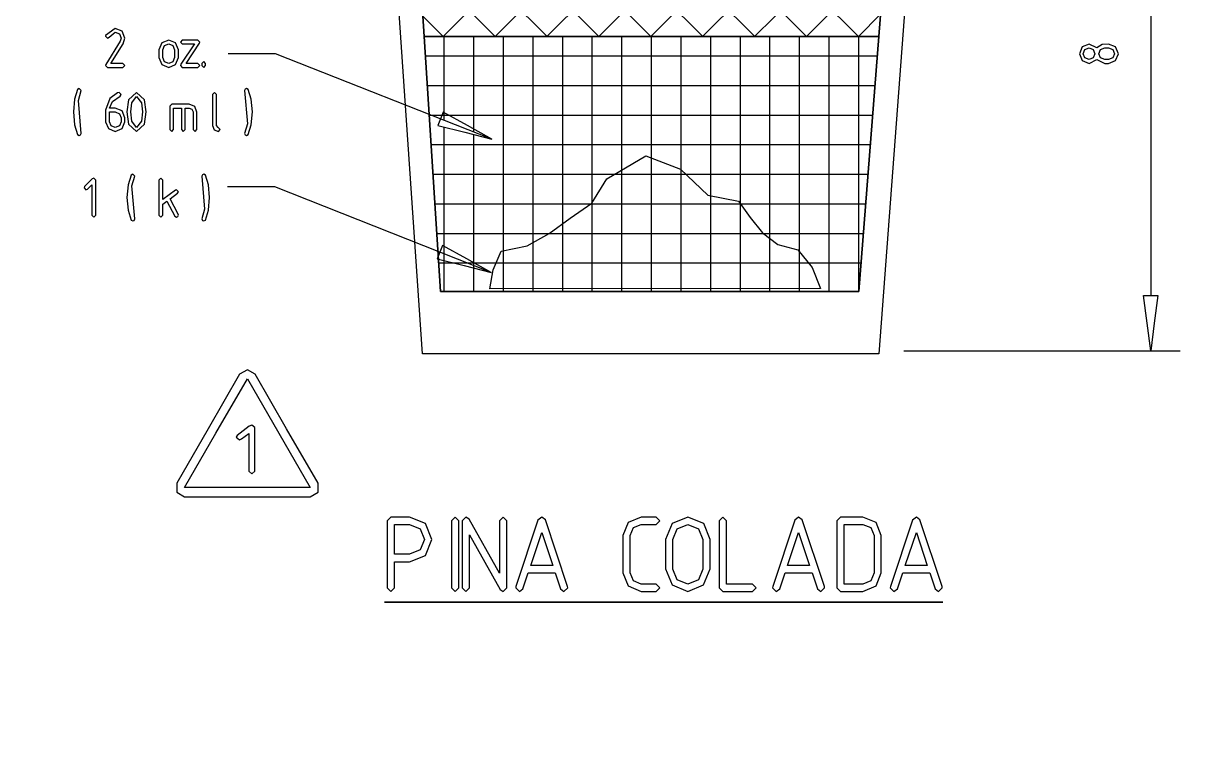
# Model space of a CAD drawing. Header units: metres. Extents: x 0 to 16.5, y 0 to 11.5.
# Drawn here: x 9.815 to 11.346, y 4.237 to 5.182 of the extents above; entities that cross this region are included whole.
import ezdxf

# ---------------------------------------------------------------- set-up
doc = ezdxf.new("R2010")
doc.units = ezdxf.units.M
doc.layers.add('coconut cream', color=163, linetype='Continuous')
doc.layers.add('white rum', color=6, linetype='Continuous')

msp = doc.modelspace()

# ---------------------------------------------------------------- hatches: boundary and pattern name
at = {"layer": 'coconut cream'}
h = msp.add_hatch(dxfattribs=at)
h.set_pattern_fill('NET', color=256, scale=0.0121, style=0)
h.set_pattern_definition([(0, (25.68994, 9.980475), (0, 0.0384175), []), (90, (25.68994, 9.980475), (-0.0384175, 2e-18), [])])
h.paths.add_polyline_path([(15.4997, 4.7466), (15.4997, 4.9166), (15.1024, 4.9166), (15.1024, 4.7466)])
h.paths.add_polyline_path([(10.4229, 5.0318), (10.3879, 5.0406), (10.3529, 5.0495), (10.3563, 5.0581), (10.3418, 5.0639), (10.3533, 4.8859), (10.3556, 4.885), (10.3591, 4.8937), (10.3906, 4.8762), (10.4222, 4.8587), (10.3872, 4.8675), (10.3539, 4.8759), (10.3566, 4.834), (10.8993, 4.834), (10.9253, 5.1651), (10.3353, 5.1651), (10.3418, 5.0639), (10.3563, 5.0581), (10.3597, 5.0668), (10.3913, 5.0493)])
h.paths.add_polyline_path([(10.5722, 4.9804), (10.6228, 5.0099), (10.668, 4.9926), (10.7034, 4.9589), (10.7431, 4.9513), (10.7582, 4.9301), (10.7745, 4.91), (10.7943, 4.8949), (10.8201, 4.8881), (10.8388, 4.8651), (10.8494, 4.8379), (10.4205, 4.8372), (10.4247, 4.8619), (10.435, 4.8864), (10.4688, 4.8931), (10.4976, 4.909), (10.5245, 4.9293), (10.5528, 4.9488)], flags=0)
h.paths.add_polyline_path([(10.5528, 4.9488), (10.5245, 4.9293), (10.4976, 4.909), (10.4688, 4.8931), (10.435, 4.8864), (10.4247, 4.8619), (10.4205, 4.8372), (10.8494, 4.8379), (10.8388, 4.8651), (10.8201, 4.8881), (10.7943, 4.8949), (10.7745, 4.91), (10.7582, 4.9301), (10.7431, 4.9513), (10.7034, 4.9589), (10.668, 4.9926), (10.6228, 5.0099), (10.5722, 4.9804)], flags=16)
h.paths.add_polyline_path([(10.3556, 4.885), (10.3556, 4.885), (10.3536, 4.88), (10.3539, 4.8759), (10.3872, 4.8675), (10.4222, 4.8587)], flags=17)
h.paths.add_polyline_path([(10.3591, 4.8937), (10.3556, 4.885), (10.4222, 4.8587), (10.3906, 4.8762)], flags=17)
h.paths.add_polyline_path([(10.3879, 5.0406), (10.4229, 5.0318), (10.3563, 5.0581), (10.3529, 5.0495)], flags=17)
h.paths.add_polyline_path([(10.3597, 5.0668), (10.3563, 5.0582), (10.3529, 5.0495), (10.3879, 5.0406), (10.4229, 5.0318), (10.3913, 5.0493)], flags=17)
at = {"layer": 'white rum'}
h = msp.add_hatch(dxfattribs=at)
h.set_pattern_fill('NET', color=256, scale=0.015, angle=45, style=0)
h.set_pattern_definition([(45, (25.07631, 11.799326), (-0.03367596, 0.03367596), []), (135, (25.07631, 11.799326), (-0.03367596, -0.03367596), [])])
h.paths.add_polyline_path([(11.4015, 8.0233), (11.4039, 8.0181), (11.4498, 8.0754), (10.9575, 8.0754), (11.2022, 7.7664), (11.2678, 7.8483), (11.2569, 7.8552), (11.2265, 7.8746), (11.2608, 7.8637), (11.2762, 7.8588), (11.3897, 8.0004), (11.3746, 7.9958), (11.3401, 7.9854), (11.3708, 8.0044)])
h.paths.add_polyline_path([(11.2265, 7.8746), (11.2569, 7.8552), (11.2678, 7.8483), (11.2719, 7.8534)], flags=17)
h.paths.add_polyline_path([(11.2608, 7.8637), (11.2265, 7.8746), (11.2719, 7.8534), (11.2762, 7.8588)], flags=17)
h.paths.add_polyline_path([(11.3989, 8.0119), (11.3401, 7.9854), (11.3746, 7.9958), (11.3897, 8.0004)], flags=16)
h.paths.add_polyline_path([(11.4039, 8.0181), (11.4015, 8.0233), (11.3708, 8.0044), (11.3401, 7.9854), (11.3989, 8.0119)], flags=17)
h.paths.add_polyline_path([(13.8208, 5.6305), (13.4233, 5.6305), (13.4233, 5.4605), (13.8208, 5.4605)])
h.paths.add_polyline_path([(10.7061, 5.2879), (10.6967, 5.3102), (10.6789, 5.3259), (10.6527, 5.3321), (10.6182, 5.3256), (10.5876, 5.3023), (10.5702, 5.2762), (10.5643, 5.2498), (10.5685, 5.2254), (10.5814, 5.2054), (10.6013, 5.1921), (10.6269, 5.188), (10.6566, 5.1955), (10.6822, 5.2131), (10.6989, 5.2363), (10.7069, 5.2623)], flags=0)
h.paths.add_polyline_path([(10.5633, 5.258), (10.4918, 5.2614), (10.4914, 5.2522), (10.5274, 5.2551)], flags=16)
h.paths.add_polyline_path([(10.4922, 5.2708), (10.4918, 5.2614), (10.5633, 5.258), (10.5278, 5.2644)], flags=0)
h.paths.add_polyline_path([(9.7665, 7.6664), (9.2474, 7.6664), (9.2474, 7.4833), (9.2748, 7.4866), (9.2474, 7.4756), (9.2474, 7.3722), (9.7665, 7.3722)])
h.paths.add_polyline_path([(9.4949, 7.5299), (9.5342, 7.5149), (9.5651, 7.4856), (9.5996, 7.4789), (9.6127, 7.4604), (9.627, 7.4429), (9.6443, 7.4297), (9.6667, 7.4239), (9.6829, 7.4038), (9.6922, 7.3801), (9.3188, 7.3795), (9.3225, 7.401), (9.3314, 7.4224), (9.3607, 7.4282), (9.3858, 7.4421), (9.4093, 7.4598), (9.434, 7.4767), (9.4508, 7.5042)], flags=16)
h.paths.add_polyline_path([(9.6479, 7.4366), (9.6786, 7.4555), (9.7094, 7.4744), (9.7132, 7.466), (9.7171, 7.4575), (9.6825, 7.447)], flags=16)
h.paths.add_polyline_path([(9.6443, 7.4297), (9.627, 7.4429), (9.6127, 7.4604), (9.5996, 7.4789), (9.5651, 7.4856), (9.5342, 7.5149), (9.4949, 7.5299), (9.4508, 7.5042), (9.434, 7.4767), (9.4093, 7.4598), (9.3858, 7.4421), (9.3607, 7.4282), (9.3314, 7.4224), (9.3225, 7.401), (9.3188, 7.3795), (9.6922, 7.3801), (9.6829, 7.4038), (9.6667, 7.4239)], flags=0)
h.paths.add_polyline_path([(9.7132, 7.466), (9.6479, 7.4366), (9.6825, 7.447), (9.7171, 7.4575)], flags=16)
h.paths.add_polyline_path([(9.7132, 7.466), (9.7094, 7.4744), (9.6786, 7.4555), (9.6479, 7.4366)], flags=16)
h.paths.add_polyline_path([(9.2748, 7.4866), (9.2474, 7.4833), (9.2474, 7.4792)], flags=17)
h.paths.add_polyline_path([(9.2748, 7.4866), (9.2474, 7.4792), (9.2474, 7.4756)], flags=17)
h.paths.add_polyline_path([(5.8664, 2.9012), (5.857, 2.9372), (5.7274, 2.8982), (5.7134, 2.8244), (5.8497, 2.8244)])
h.paths.add_polyline_path([(5.898, 2.9221), (5.8754, 2.9427), (5.8664, 2.9012), (5.8684, 2.8938)])
h.paths.add_polyline_path([(5.8754, 2.9427), (5.857, 2.9372), (5.8664, 2.9012)])
h.paths.add_polyline_path([(6.1101, 3.0414), (5.9685, 3.0414), (5.9785, 2.999), (6.131, 2.9523)], flags=0)
h.paths.add_polyline_path([(4.2586, 2.7865), (4.1994, 2.7865), (4.0983, 2.7532), (4.214, 2.6473), (4.2823, 2.6686), (4.2823, 2.7025), (4.3229, 2.7275)], flags=17)
h.paths.add_polyline_path([(4.1994, 2.7865), (4.1047, 2.7865), (4.0983, 2.7532)], flags=16)
h.paths.add_polyline_path([(4.381, 2.7865), (4.2586, 2.7865), (4.3229, 2.7275), (4.3752, 2.7598)], flags=17)
h.paths.add_polyline_path([(4.3752, 2.7598), (4.3229, 2.7275), (4.3606, 2.693)], flags=16)
h.paths.add_polyline_path([(4.3229, 2.7275), (4.2823, 2.7025), (4.3211, 2.6807), (4.3606, 2.693)], flags=17)
h.paths.add_polyline_path([(4.4124, 2.7828), (4.3752, 2.7598), (4.3606, 2.693), (4.3211, 2.6807), (4.4151, 2.628), (4.5452, 2.7038)], flags=17)
h.paths.add_polyline_path([(4.5452, 2.7038), (4.4151, 2.628), (4.4151, 2.4684), (4.5452, 2.5442)], flags=17)
h.paths.add_polyline_path([(4.1361, 2.5698), (4.1361, 2.5698), (4.1326, 2.5611), (4.1676, 2.5523), (4.2027, 2.5435)], flags=17)
h.paths.add_polyline_path([(4.1395, 2.5784), (4.1361, 2.5698), (4.2027, 2.5435), (4.1711, 2.561)], flags=17)
h.paths.add_polyline_path([(4.4151, 2.628), (4.3211, 2.6807), (4.2823, 2.6686), (4.2823, 2.5456), (4.4151, 2.4684)], flags=17)
h.paths.add_polyline_path([(4.2823, 2.5456), (4.2823, 2.6686), (4.214, 2.6473), (4.0983, 2.7532), (4.1047, 2.7865), (4.0561, 2.7865), (4.0561, 2.6014), (4.1361, 2.5698), (4.1395, 2.5784), (4.1711, 2.561), (4.2027, 2.5435), (4.1676, 2.5523), (4.1326, 2.5611), (4.1361, 2.5698), (4.0561, 2.6014), (4.0561, 2.4008), (4.5779, 2.4008), (4.5779, 2.7865), (4.381, 2.7865), (4.3752, 2.7598), (4.4124, 2.7828), (4.5452, 2.7038), (4.5452, 2.5442), (4.4151, 2.4684)])
h.paths.add_polyline_path([(10.9431, 5.3925), (10.3207, 5.3925), (10.3353, 5.1651), (10.9253, 5.1651)])
h.paths.add_polyline_path([(10.7061, 5.2879), (10.7069, 5.2623), (10.6989, 5.2363), (10.6822, 5.2131), (10.6566, 5.1955), (10.6269, 5.188), (10.6013, 5.1921), (10.5814, 5.2054), (10.5685, 5.2254), (10.5643, 5.2498), (10.5702, 5.2762), (10.5876, 5.3023), (10.6182, 5.3256), (10.6527, 5.3321), (10.6789, 5.3259), (10.6967, 5.3102)], flags=16)
h.paths.add_polyline_path([(10.5633, 5.258), (10.5274, 5.2551), (10.4914, 5.2522), (10.4918, 5.2614), (10.4922, 5.2708), (10.5278, 5.2644)], flags=16)
h.paths.add_polyline_path([(10.4066, 5.3498), (10.3716, 5.3587), (10.3365, 5.3675), (10.34, 5.3762), (10.3434, 5.3848), (10.3751, 5.3674)], flags=16)
h.paths.add_polyline_path([(5.898, 2.9221), (5.8684, 2.8938), (5.9591, 2.866)])
h.paths.add_polyline_path([(5.8754, 2.9427), (5.8664, 2.9012), (5.8684, 2.8938), (5.898, 2.9221)], flags=17)
h.paths.add_polyline_path([(6.1101, 3.0414), (5.9685, 3.0414), (5.9785, 2.999), (6.131, 2.9523)], flags=17)
h.paths.add_polyline_path([(5.7192, 2.978), (5.685, 2.9896), (5.6832, 2.9806), (5.7534, 2.9664)], flags=17)
h.paths.add_polyline_path([(5.8664, 2.9012), (5.857, 2.9372), (5.7274, 2.8982), (5.7134, 2.8244), (5.8497, 2.8244)], flags=16)
h.paths.add_polyline_path([(5.898, 2.9221), (5.8754, 2.9427), (5.8664, 2.9012), (5.8684, 2.8938)], flags=17)
h.paths.add_polyline_path([(6.1888, 3.0414), (6.1101, 3.0414), (6.131, 2.9523), (6.0184, 2.8479), (5.9591, 2.866), (5.9931, 2.8349), (5.9908, 2.8244), (6.1888, 2.8244)])
h.paths.add_polyline_path([(5.8296, 3.0414), (5.667, 3.0414), (5.667, 2.9839), (5.6832, 2.9806), (5.685, 2.9896), (5.7192, 2.978), (5.7534, 2.9664), (5.7173, 2.9689), (5.6813, 2.9714), (5.6832, 2.9805), (5.6832, 2.9806), (5.667, 2.9839), (5.667, 2.8244), (5.7134, 2.8244), (5.7274, 2.8982), (5.857, 2.9372)])
h.paths.add_polyline_path([(5.8664, 2.9012), (5.857, 2.9372), (5.7274, 2.8982), (5.7134, 2.8244), (5.8497, 2.8244)], flags=17)
h.paths.add_polyline_path([(5.8684, 2.8938), (5.8664, 2.9012), (5.8497, 2.8244), (5.9908, 2.8244), (5.9931, 2.8349), (5.9591, 2.866)])
h.paths.add_polyline_path([(6.131, 2.9523), (5.9785, 2.999), (5.898, 2.9221), (5.9591, 2.866), (6.0184, 2.8479)])
h.paths.add_polyline_path([(6.1101, 3.0414), (5.9685, 3.0414), (5.9785, 2.999), (6.131, 2.9523)], flags=16)
h.paths.add_polyline_path([(5.9785, 2.999), (5.9685, 3.0414), (5.8296, 3.0414), (5.857, 2.9372), (5.8754, 2.9427), (5.898, 2.9221)])

# ---------------------------------------------------------------- linework, layer by layer
for points in [[(10.9883, 5.9671), (11.0167, 5.9671), (10.9253, 4.753), (10.333, 4.753), (10.25, 5.9671), (10.2839, 5.9671), (10.9883, 5.9671)], [(10.9431, 5.3925), (10.9253, 5.1651), (10.3353, 5.1651), (10.3207, 5.3925), (10.9431, 5.3925)], [(9.9219, 5.1665), (9.9217, 5.1655), (9.9242, 5.1629), (9.9264, 5.1642), (9.9343, 5.1706), (9.9397, 5.1683), (9.9419, 5.163), (9.9407, 5.1588), (9.9222, 5.1289), (9.9217, 5.1275), (9.9242, 5.125), (9.9444, 5.125), (9.9469, 5.1275), (9.9444, 5.13), (9.9288, 5.13), (9.9447, 5.1556), (9.9469, 5.163), (9.9433, 5.1719), (9.9343, 5.1756), (9.9219, 5.1665)], [(9.9948, 5.1287), (10.0038, 5.125), (10.0127, 5.1287), (10.0164, 5.1376), (10.0164, 5.1477), (10.0127, 5.1567), (10.0038, 5.1604), (9.9948, 5.1567), (9.9911, 5.1477), (9.9911, 5.1376), (9.9948, 5.1287)], [(10.0195, 5.129), (10.0189, 5.1274), (10.0214, 5.125), (10.0417, 5.125), (10.0442, 5.1275), (10.0417, 5.13), (10.0262, 5.13), (10.0437, 5.1563), (10.0442, 5.1578), (10.0417, 5.1604), (10.0214, 5.1604), (10.0189, 5.1579), (10.0214, 5.1554), (10.0371, 5.1554), (10.0195, 5.129)], [(10.9253, 5.1651), (10.8993, 4.834), (10.3566, 4.834), (10.3353, 5.1651), (10.9253, 5.1651)], [(10.0092, 5.1322), (10.0038, 5.13), (9.9984, 5.1322), (9.9962, 5.1376), (9.9962, 5.1477), (9.9984, 5.1532), (10.0038, 5.1554), (10.0092, 5.1532), (10.0114, 5.1477), (10.0114, 5.1376), (10.0092, 5.1322)], [(11.2324, 5.1516), (11.2235, 5.1553), (11.2151, 5.1548), (11.2083, 5.1503), (11.1981, 5.1553), (11.1892, 5.1516), (11.1855, 5.1426), (11.1892, 5.1337), (11.1981, 5.13), (11.2083, 5.135), (11.2184, 5.13), (11.2235, 5.13), (11.2324, 5.1337), (11.2361, 5.1426), (11.2324, 5.1516)], [(11.2036, 5.1373), (11.1981, 5.135), (11.1927, 5.1373), (11.1905, 5.1426), (11.1927, 5.1481), (11.1981, 5.1503), (11.2036, 5.1481), (11.2057, 5.1426), (11.2036, 5.1373)], [(11.2289, 5.1373), (11.2235, 5.135), (11.2184, 5.135), (11.2129, 5.1373), (11.2108, 5.1426), (11.2129, 5.1481), (11.2184, 5.1503), (11.2235, 5.1503), (11.2289, 5.1481), (11.2311, 5.1426), (11.2289, 5.1373)], [(10.0467, 5.1275), (10.0492, 5.125), (10.0517, 5.1275), (10.0517, 5.1301), (10.0492, 5.1326), (10.0467, 5.1301), (10.0467, 5.1275)], [(9.8866, 5.0821), (9.8901, 5.0948), (9.8875, 5.0973), (9.8854, 5.0961), (9.8817, 5.0835), (9.88, 5.067), (9.8817, 5.0505), (9.8854, 5.0378), (9.8875, 5.0366), (9.8894, 5.0374), (9.8901, 5.0392), (9.8866, 5.0821)], [(9.9371, 5.0917), (9.9274, 5.0846), (9.9217, 5.0695), (9.9217, 5.0542), (9.9254, 5.0454), (9.9343, 5.0417), (9.9433, 5.0454), (9.9469, 5.0543), (9.9469, 5.0594), (9.9434, 5.0684), (9.9343, 5.0721), (9.9269, 5.0721), (9.9308, 5.0808), (9.9407, 5.0876), (9.9419, 5.0897), (9.9394, 5.0923), (9.9371, 5.0917)], [(9.9725, 5.0826), (9.9621, 5.0923), (9.9517, 5.0826), (9.9495, 5.067), (9.9517, 5.0513), (9.9621, 5.0417), (9.9725, 5.0513), (9.9747, 5.067), (9.9725, 5.0826)], [(9.9684, 5.0551), (9.9621, 5.0467), (9.9558, 5.0551), (9.9545, 5.067), (9.9559, 5.0788), (9.9621, 5.0872), (9.9684, 5.0788), (9.9697, 5.067), (9.9684, 5.0551)], [(10.0606, 5.0493), (10.0627, 5.0437), (10.0682, 5.0417), (10.0707, 5.0442), (10.0681, 5.0468), (10.0656, 5.0493), (10.0656, 5.0897), (10.0631, 5.0923), (10.0606, 5.0897), (10.0606, 5.0493)], [(10.1058, 5.0518), (10.1023, 5.0392), (10.103, 5.0374), (10.1048, 5.0366), (10.1069, 5.0378), (10.1107, 5.0505), (10.1124, 5.067), (10.1107, 5.0835), (10.1069, 5.0961), (10.1048, 5.0973), (10.103, 5.0965), (10.1023, 5.0948), (10.1058, 5.0518)], [(10.0051, 5.0745), (10.0051, 5.0442), (10.0076, 5.0417), (10.0101, 5.0442), (10.0101, 5.0721), (10.0202, 5.0721), (10.0202, 5.0442), (10.0227, 5.0417), (10.0253, 5.0442), (10.0253, 5.0721), (10.0304, 5.0721), (10.0339, 5.0705), (10.0354, 5.067), (10.0354, 5.0442), (10.0379, 5.0417), (10.0404, 5.0442), (10.0404, 5.0669), (10.0375, 5.0742), (10.0303, 5.077), (10.0076, 5.077), (10.0051, 5.0745)], [(9.9343, 5.067), (9.9397, 5.0648), (9.9419, 5.0594), (9.9419, 5.0543), (9.9397, 5.0489), (9.9343, 5.0467), (9.9289, 5.0489), (9.9267, 5.0543), (9.9267, 5.067), (9.9343, 5.067)], [(10.3563, 5.0582), (10.3529, 5.0495), (10.3879, 5.0406), (10.4229, 5.0318), (10.3913, 5.0493), (10.3597, 5.0668), (10.3563, 5.0582)], [(10.3563, 5.0582), (10.3529, 5.0495), (10.3879, 5.0406), (10.4229, 5.0318), (10.3913, 5.0493), (10.3597, 5.0668), (10.3563, 5.0582)], [(9.904, 4.9331), (9.9065, 4.9306), (9.9091, 4.9331), (9.9091, 4.9786), (9.9065, 4.9812), (9.9045, 4.9801), (9.8946, 4.9703), (9.8939, 4.9684), (9.8964, 4.9659), (9.8982, 4.9667), (9.904, 4.9725), (9.904, 4.9331)], [(9.956, 4.971), (9.9596, 4.9837), (9.957, 4.9862), (9.9549, 4.985), (9.9511, 4.9724), (9.9495, 4.9559), (9.9511, 4.9394), (9.9549, 4.9267), (9.957, 4.9255), (9.9588, 4.9263), (9.9596, 4.9281), (9.956, 4.971)], [(10.0015, 4.951), (10.0117, 4.9319), (10.0139, 4.9306), (10.0157, 4.9313), (10.0164, 4.9331), (10.0161, 4.9342), (10.0055, 4.9541), (10.0153, 4.9615), (10.0164, 4.9634), (10.0139, 4.9659), (10.0124, 4.9655), (9.9962, 4.9534), (9.9962, 4.9786), (9.9937, 4.9812), (9.9911, 4.9786), (9.9911, 4.9331), (9.9937, 4.9306), (9.9962, 4.9331), (9.9962, 4.9471), (10.0015, 4.951)], [(10.0503, 4.9407), (10.0467, 4.9281), (10.0475, 4.9263), (10.0493, 4.9255), (10.0514, 4.9267), (10.0552, 4.9394), (10.0568, 4.9559), (10.0552, 4.9724), (10.0514, 4.985), (10.0493, 4.9862), (10.0475, 4.9854), (10.0467, 4.9837), (10.0503, 4.9407)], [(10.3556, 4.885), (10.3522, 4.8764), (10.3872, 4.8675), (10.4222, 4.8587), (10.3906, 4.8762), (10.3591, 4.8937), (10.3556, 4.885)], [(10.3556, 4.885), (10.3522, 4.8764), (10.3872, 4.8675), (10.4222, 4.8587), (10.3906, 4.8762), (10.3591, 4.8937), (10.3556, 4.885)], [(11.2779, 4.8286), (11.2872, 4.8286), (11.2827, 4.7928), (11.2783, 4.757), (11.2734, 4.7927), (11.2686, 4.8285), (11.2779, 4.8286)], [(11.2779, 4.8286), (11.2872, 4.8286), (11.2827, 4.7928), (11.2783, 4.757), (11.2734, 4.7927), (11.2686, 4.8285), (11.2779, 4.8286)], [(10.1058, 4.7321), (10.1058, 4.7321), (10.0956, 4.7263), (10.0548, 4.6557), (10.0141, 4.5851), (10.0141, 4.5733), (10.0242, 4.5674), (10.1058, 4.5674), (10.1873, 4.5674), (10.1975, 4.5733), (10.1975, 4.5851), (10.1567, 4.6557), (10.116, 4.7263), (10.1058, 4.7321), (10.1058, 4.7321)], [(10.1058, 4.7204), (10.1465, 4.6498), (10.1873, 4.5792), (10.1058, 4.5792), (10.0242, 4.5792), (10.0651, 4.6498), (10.1058, 4.7204)], [(10.1076, 4.6004), (10.1117, 4.5972), (10.1157, 4.6004), (10.1157, 4.6573), (10.1117, 4.6604), (10.1083, 4.6591), (10.0925, 4.6468), (10.0914, 4.6445), (10.0954, 4.6414), (10.0983, 4.6424), (10.1076, 4.6496), (10.1076, 4.6004)], [(10.2873, 4.5361), (10.2873, 4.4492), (10.2922, 4.4444), (10.2969, 4.4492), (10.2969, 4.483), (10.3163, 4.483), (10.3371, 4.4911), (10.3452, 4.512), (10.3369, 4.5326), (10.3163, 4.5409), (10.2922, 4.5409), (10.2873, 4.5361)], [(10.3803, 4.4492), (10.3803, 4.5361), (10.3755, 4.5409), (10.3707, 4.5361), (10.3707, 4.4492), (10.3755, 4.4444), (10.3803, 4.4492)], [(10.3938, 4.5381), (10.3894, 4.5409), (10.3846, 4.5361), (10.3846, 4.4492), (10.3894, 4.4444), (10.3942, 4.4492), (10.3942, 4.5177), (10.4337, 4.447), (10.4377, 4.4444), (10.4424, 4.4492), (10.4424, 4.5361), (10.4377, 4.5409), (10.4329, 4.5361), (10.4329, 4.4679), (10.3938, 4.5381)], [(10.5213, 4.4507), (10.4925, 4.5372), (10.4878, 4.5409), (10.4829, 4.5371), (10.4542, 4.4507), (10.454, 4.4492), (10.4588, 4.4444), (10.4633, 4.4478), (10.4702, 4.4685), (10.5053, 4.4685), (10.5122, 4.4478), (10.5167, 4.4444), (10.5215, 4.4492), (10.5213, 4.4507)], [(10.617, 4.5409), (10.5999, 4.5339), (10.5929, 4.5168), (10.5929, 4.4685), (10.5999, 4.4515), (10.617, 4.4444), (10.6363, 4.4444), (10.6411, 4.4492), (10.6363, 4.454), (10.617, 4.454), (10.6067, 4.4582), (10.6025, 4.4685), (10.6025, 4.5168), (10.6067, 4.5272), (10.617, 4.5314), (10.6363, 4.5314), (10.6411, 4.5361), (10.6363, 4.5409), (10.617, 4.5409)], [(10.7063, 4.512), (10.698, 4.5326), (10.6775, 4.5409), (10.657, 4.5324), (10.6484, 4.512), (10.6484, 4.4735), (10.657, 4.453), (10.6775, 4.4444), (10.6978, 4.453), (10.7063, 4.4735), (10.7063, 4.512)], [(10.7179, 4.4492), (10.7227, 4.4444), (10.7613, 4.4444), (10.7661, 4.4492), (10.7613, 4.454), (10.7275, 4.454), (10.7275, 4.5361), (10.7227, 4.5409), (10.7179, 4.5361), (10.7179, 4.4492)], [(10.8547, 4.4507), (10.8258, 4.5372), (10.8212, 4.5409), (10.8163, 4.5371), (10.7875, 4.4507), (10.7873, 4.4492), (10.7922, 4.4444), (10.7966, 4.4478), (10.8035, 4.4685), (10.8387, 4.4685), (10.8455, 4.4478), (10.85, 4.4444), (10.8548, 4.4492), (10.8547, 4.4507)], [(10.8707, 4.4492), (10.8755, 4.4444), (10.9045, 4.4444), (10.9216, 4.4515), (10.9285, 4.4685), (10.9285, 4.5168), (10.9216, 4.5339), (10.9045, 4.5409), (10.8755, 4.5409), (10.8707, 4.5361), (10.8707, 4.4492)], [(11.0074, 4.4507), (10.9786, 4.5372), (10.974, 4.5409), (10.969, 4.5371), (10.9403, 4.4507), (10.9401, 4.4492), (10.9449, 4.4444), (10.9494, 4.4478), (10.9563, 4.4685), (10.9914, 4.4685), (10.9983, 4.4478), (11.0028, 4.4444), (11.0076, 4.4492), (11.0074, 4.4507)], [(10.3163, 4.5314), (10.33, 4.5257), (10.3357, 4.512), (10.33, 4.4983), (10.3163, 4.4926), (10.2969, 4.4926), (10.2969, 4.5314), (10.3163, 4.5314)], [(10.502, 4.4781), (10.4735, 4.4781), (10.4878, 4.5211), (10.502, 4.4781)], [(10.6911, 4.4595), (10.6775, 4.454), (10.6637, 4.4595), (10.658, 4.4733), (10.658, 4.512), (10.6637, 4.5258), (10.6775, 4.5314), (10.6911, 4.5258), (10.6968, 4.512), (10.6968, 4.4733), (10.6911, 4.4595)], [(10.8353, 4.4781), (10.8068, 4.4781), (10.8212, 4.5211), (10.8353, 4.4781)], [(10.9045, 4.5314), (10.9148, 4.5272), (10.919, 4.5168), (10.919, 4.4685), (10.9148, 4.4582), (10.9045, 4.454), (10.8803, 4.454), (10.8803, 4.5314), (10.9045, 4.5314)], [(10.9881, 4.4781), (10.9596, 4.4781), (10.974, 4.5211), (10.9881, 4.4781)], [(10.2838, 4.4303), (10.2838, 4.4303), (11.0085, 4.4303), (10.2838, 4.4303)]]:
    msp.add_lwpolyline(points, close=True)
for points in [[(10.2839, 5.9671), (10.2964, 5.7724), (10.3207, 5.3925), (10.3353, 5.1651), (10.3566, 4.834), (10.8993, 4.834), (10.9253, 5.1651), (10.9431, 5.3925), (10.9734, 5.7774), (10.9883, 5.9671)], [(11.2783, 5.8963), (11.2783, 4.8286)], [(10.3353, 5.1651), (10.9253, 5.1651), (10.926, 5.1651)], [(10.4229, 5.0318), (10.1423, 5.1427), (10.0809, 5.1427)], [(10.4205, 4.8372), (10.4247, 4.8619), (10.435, 4.8864), (10.4688, 4.8931), (10.4976, 4.909), (10.5245, 4.9293), (10.5528, 4.9488), (10.5722, 4.9804), (10.6228, 5.0099), (10.668, 4.9926), (10.7034, 4.9589), (10.7431, 4.9513), (10.7582, 4.9301), (10.7745, 4.91), (10.7943, 4.8949), (10.8201, 4.8881), (10.8388, 4.8651), (10.8494, 4.8379), (10.4205, 4.8372)], [(10.4222, 4.8587), (10.1416, 4.9696), (10.0802, 4.9696)], [(10.9578, 4.757), (11.3161, 4.757)]]:
    msp.add_lwpolyline(points)

doc.saveas('drawing.dxf')
